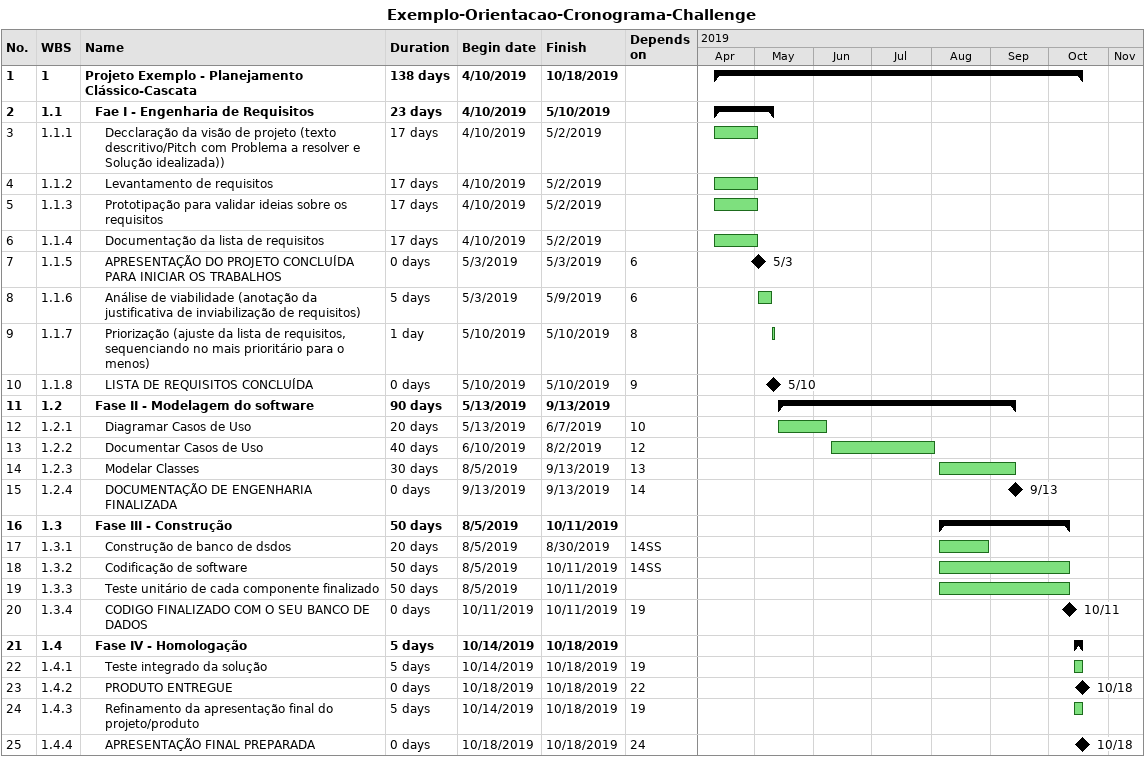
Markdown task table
Exemplo-Orientacao-Cronograma-Challenge

| ID | WBS | Task | Duration | Start | Finish | Predecessors |
|---|---|---|---|---|---|---|
| 1 | 1 | **Projeto Exemplo - Planejamento Clássico-Cascata** | 138d | 2019-04-10 | 2019-10-18 |  |
| 2 | 1.1 | **Fae I - Engenharia de Requisitos** | 23d | 2019-04-10 | 2019-05-10 |  |
| 3 | 1.1.1 | Decclaração da visão de projeto (texto descritivo/Pitch com Problema a resolver e Solução idealizada)) | 17d | 2019-04-10 | 2019-05-02 |  |
| 4 | 1.1.2 | Levantamento de requisitos | 17d | 2019-04-10 | 2019-05-02 |  |
| 5 | 1.1.3 | Prototipação para validar ideias sobre os requisitos | 17d | 2019-04-10 | 2019-05-02 |  |
| 6 | 1.1.4 | Documentação da lista de requisitos | 17d | 2019-04-10 | 2019-05-02 |  |
| 7 | 1.1.5 | APRESENTAÇÃO DO PROJETO CONCLUÍDA PARA INICIAR OS TRABALHOS | 0d | 2019-05-03 | 2019-05-03 | 6 |
| 8 | 1.1.6 | Análise de viabilidade (anotação da justificativa de inviabilização de requisitos) | 5d | 2019-05-03 | 2019-05-09 | 6 |
| 9 | 1.1.7 | Priorização (ajuste da lista de requisitos, sequenciando no mais prioritário para o menos) | 1d | 2019-05-10 | 2019-05-10 | 8 |
| 10 | 1.1.8 | LISTA DE REQUISITOS CONCLUÍDA | 0d | 2019-05-10 | 2019-05-10 | 9 |
| 11 | 1.2 | **Fase II - Modelagem do software** | 90d | 2019-05-13 | 2019-09-13 |  |
| 12 | 1.2.1 | Diagramar Casos de Uso | 20d | 2019-05-13 | 2019-06-07 | 10 |
| 13 | 1.2.2 | Documentar Casos de Uso | 40d | 2019-06-10 | 2019-08-02 | 12 |
| 14 | 1.2.3 | Modelar Classes | 30d | 2019-08-05 | 2019-09-13 | 13 |
| 15 | 1.2.4 | DOCUMENTAÇÃO DE ENGENHARIA FINALIZADA | 0d | 2019-09-13 | 2019-09-13 | 14 |
| 16 | 1.3 | **Fase III - Construção** | 50d | 2019-08-05 | 2019-10-11 |  |
| 17 | 1.3.1 | Construção de banco de dsdos | 20d | 2019-08-05 | 2019-08-30 | 14SS |
| 18 | 1.3.2 | Codificação de software | 50d | 2019-08-05 | 2019-10-11 | 14SS |
| 19 | 1.3.3 | Teste unitário de cada componente finalizado | 50d | 2019-08-05 | 2019-10-11 |  |
| 20 | 1.3.4 | CODIGO FINALIZADO COM O SEU BANCO DE DADOS | 0d | 2019-10-11 | 2019-10-11 | 19 |
| 21 | 1.4 | **Fase IV - Homologação** | 5d | 2019-10-14 | 2019-10-18 |  |
| 22 | 1.4.1 | Teste integrado da solução | 5d | 2019-10-14 | 2019-10-18 | 19 |
| 23 | 1.4.2 | PRODUTO ENTREGUE | 0d | 2019-10-18 | 2019-10-18 | 22 |
| 24 | 1.4.3 | Refinamento da apresentação final do projeto/produto | 5d | 2019-10-14 | 2019-10-18 | 19 |
| 25 | 1.4.4 | APRESENTAÇÃO FINAL PREPARADA | 0d | 2019-10-18 | 2019-10-18 | 24 |
